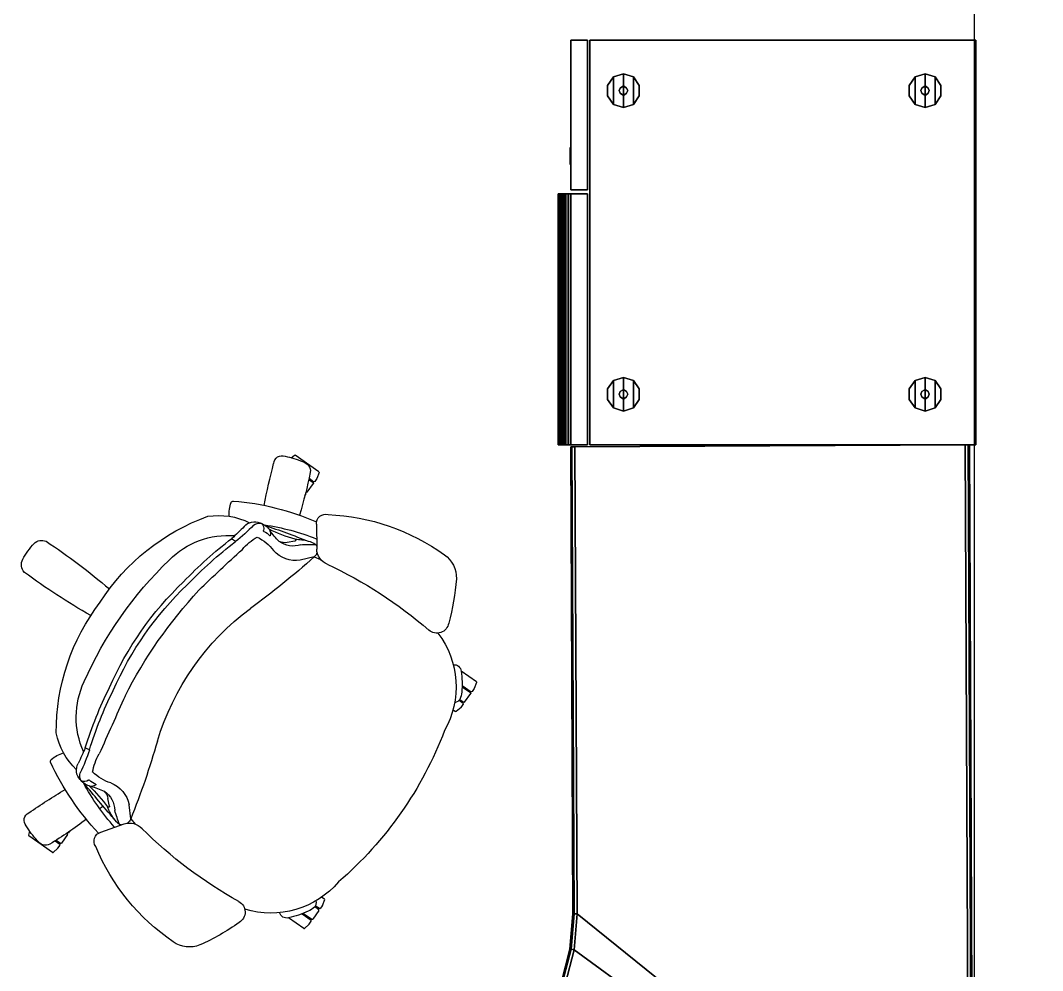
# Model space of a CAD drawing. Header units: inches. Extents: x 23 to 6400, y -2214 to 4412.
# Drawn here: x 718.7 to 779.3, y 210 to 266.3 of the extents above; entities that cross this region are included whole.
import ezdxf

# ---------------------------------------------------------------- set-up
doc = ezdxf.new("R2010")
doc.units = ezdxf.units.IN
doc.header["$LTSCALE"] = 96
doc.header["$MEASUREMENT"] = 0
doc.layers.add('A-FURN-EXIST', color=33, linetype='Continuous')

# ---------------------------------------------------------------- blocks, each defined once
blk = doc.blocks.new('A$C1C1D4BE0 (5)')
at = {"color": 0}
for p, q in [((295.786, 159.336), (296.023, 159.406)), ((296.023, 159.406), (296.061, 159.39)), ((297.048, 157.981), (296.061, 159.39)), ((296.326, 157.76), (296.508, 157.5)), ((296.365, 157.823), (296.564, 157.538)), ((296.62, 157.528), (296.564, 157.538)), ((296.8, 157.654), (296.62, 157.528)), ((297.051, 157.939), (296.8, 157.654)), ((297.048, 157.981), (297.051, 157.939)), ((295.784, 156.943), (295.862, 156.997)), ((295.877, 157.078), (295.862, 156.997)), ((295.927, 157.093), (295.907, 157.122)), ((295.983, 157.084), (295.927, 157.093)), ((295.983, 157.084), (296.498, 157.444)), ((296.508, 157.5), (296.498, 157.444)), ((295.848, 155.118), (295.356, 153.725)), ((294.305, 154.603), (293.853, 154.694)), ((295.048, 154.342), (295.048, 154.342)), ((295.062, 153.342), (294.219, 153.444)), ((295.062, 153.342), (295.367, 153.075)), ((276.216, 147.254), (276.216, 147.246)), ((276.307, 147.388), (276.29, 147.381)), ((273.648, 143.835), (273.501, 143.636)), ((273.501, 143.636), (273.503, 143.594)), ((274.49, 142.185), (273.503, 143.594)), ((278.602, 143.608), (278.671, 144.064)), ((301.553, 143.091), (300.921, 143.994)), ((275.739, 142.977), (275.819, 142.963)), ((275.897, 143.018), (275.819, 142.963)), ((279.528, 142.465), (279.72, 143.292)), ((300.663, 143.111), (301.013, 142.611)), ((300.698, 143.179), (300.686, 143.17)), ((300.692, 143.187), (301.07, 142.649)), ((301.556, 143.05), (301.306, 142.765)), ((301.553, 143.091), (301.556, 143.05)), ((274.872, 142.773), (275.071, 142.488)), ((274.881, 142.306), (275.062, 142.432)), ((274.944, 142.789), (275.126, 142.528)), ((275.062, 142.432), (275.071, 142.488)), ((275.126, 142.528), (275.182, 142.519)), ((275.697, 142.879), (275.182, 142.519)), ((275.707, 142.935), (275.687, 142.964)), ((275.697, 142.879), (275.707, 142.935)), ((278.593, 142.82), (278.593, 142.82)), ((279.528, 142.465), (279.674, 142.087)), ((300.377, 142.164), (300.21, 142.403)), ((300.432, 142.204), (300.269, 142.438)), ((300.488, 142.194), (301.003, 142.555)), ((300.533, 142.818), (300.535, 142.819)), ((301.013, 142.611), (301.003, 142.555)), ((301.125, 142.639), (301.07, 142.649)), ((301.306, 142.765), (301.125, 142.639)), ((274.49, 142.185), (274.528, 142.169)), ((274.528, 142.169), (274.881, 142.306)), ((277.59, 142.334), (279.067, 142.32)), ((299.692, 142.01), (299.796, 141.861)), ((299.834, 141.844), (299.796, 141.861)), ((300.187, 141.982), (299.834, 141.844)), ((300.187, 141.982), (300.368, 142.108)), ((300.377, 142.164), (300.368, 142.108)), ((300.488, 142.194), (300.432, 142.204)), ((288.214, 133.647), (288.047, 133.886)), ((288.45, 133.763), (288.7, 134.048)), ((288.593, 134.238), (288.697, 134.09)), ((288.7, 134.048), (288.697, 134.09)), ((286.94, 132.859), (286.308, 133.762)), ((287.145, 133.701), (287.522, 133.162)), ((287.15, 133.693), (287.163, 133.701)), ((287.226, 133.703), (287.577, 133.203)), ((287.546, 133.724), (287.545, 133.723)), ((288.148, 133.554), (287.632, 133.193)), ((288.157, 133.609), (287.994, 133.843)), ((288.148, 133.554), (288.157, 133.609)), ((288.214, 133.647), (288.27, 133.637)), ((288.45, 133.763), (288.27, 133.637)), ((286.94, 132.859), (286.978, 132.843)), ((286.978, 132.843), (287.332, 132.98)), ((287.332, 132.98), (287.512, 133.107)), ((287.512, 133.107), (287.522, 133.162)), ((287.577, 133.203), (287.632, 133.193))]:
    blk.add_line(p, q, dxfattribs=at)
at = {"color": 0, "linetype": 'Continuous'}
for p, q in [((295.048, 154.342), (295.048, 154.342)), ((295.048, 154.342), (295.048, 154.342)), ((295.048, 154.342), (295.048, 154.342)), ((276.216, 147.254), (276.216, 147.251)), ((276.216, 147.251), (276.216, 147.249)), ((276.216, 147.249), (276.216, 147.246)), ((276.296, 147.383), (276.29, 147.381)), ((276.301, 147.386), (276.296, 147.383)), ((276.307, 147.388), (276.301, 147.386)), ((278.593, 142.82), (278.593, 142.82)), ((278.593, 142.82), (278.593, 142.82)), ((278.593, 142.82), (278.593, 142.82)), ((300.533, 142.818), (300.534, 142.818)), ((300.534, 142.818), (300.535, 142.819)), ((300.535, 142.819), (300.535, 142.819)), ((287.546, 133.724), (287.545, 133.724)), ((287.545, 133.724), (287.545, 133.723)), ((287.545, 133.723), (287.545, 133.723))]:
    blk.add_line(p, q, dxfattribs=at)
blk.add_lwpolyline([(328.671, 95.402), (108.566, 95.402), (108.566, 103.357), (328.671, 103.357)], close=True)
at = {"color": 0}
for centre, radius, start, end in [((281.662, 155.948), 4.28, 117.70245, 133.10979), ((279.996, 159.164), 0.658, 46.89026, 119.42198), ((247.947, 135.718), 40.357, 29.69157, 36.36183), ((332.183, 133.739), 45.413, 145.63553, 148.85296), ((295.147, 159.164), 0.496, 48.40529, 155.14498), ((293.106, 155.5), 4.68, 46.29295, 59.56264), ((279.198, 158.617), 0.648, 135.26551, 203.76182), ((296.025, 158.384), 0.59, 334.54606, 57.77584), ((312.204, 180.711), 40.357, 213.63817, 220.30843), ((273.268, 172.437), 27.332, 322.95501, 328.43902), ((289.92, 145.074), 12.685, 89.7991, 127.38189), ((289.151, 153.689), 4.15, 43.65985, 78.69344), ((292.834, 156.899), 1.735, 138.3236, 165.7926), ((291.647, 157.948), 0.151, 68.77016, 136.29115), ((285.21, 143.97), 15.541, 46.52746, 65.30846), ((289.03, 151.633), 4.942, 65.63993, 115.20449), ((285.374, 169.677), 14.691, 291.838, 295.83022), ((287.646, 166.008), 10.747, 288.07504, 295.82117), ((292.174, 155.76), 0.8, 45.52848, 119.86447), ((292.512, 155.857), 0.512, 58.47371, 111.23208), ((292.199, 155.583), 0.919, 35.42143, 54.43788), ((292.505, 156.079), 0.348, 317.76181, 37.99196), ((296.164, 135.238), 22.82, 113.88099, 136.1187), ((298.535, 131.795), 25.437, 107.6106, 116.28059), ((297.651, 133.967), 22.822, 106.99522, 116.52912), ((291.627, 156.32), 0.835, 199.5676, 219.22622), ((292.801, 155.815), 0.0489, 141.03864, 220.39207), ((292.162, 155.13), 0.888, 18.40744, 47.34825), ((286.671, 144.392), 13.306, 48.17886, 61.89556), ((292.255, 155.564), 0.887, 15.43187, 38.50812), ((216.778, 63.804), 119.68, 49.15687, 50.47244), ((292.74, 155.666), 0.393, 319.77512, 19.84132), ((299.84, 162.241), 9.316, 223.74403, 233.92911), ((296.572, 156.528), 3.539, 193.4698, 207.06147), ((289.056, 144.469), 12.685, 122.61811, 160.2009), ((-287.258, 1447.403), 1415.763, 293.964232, 294.116438), ((292.703, 152.737), 2.891, 98.22249, 121.06484), ((290.411, 153.754), 2.632, 16.99914, 44.45456), ((293.021, 155.426), 0.023, 224.06067, 323.23223), ((273.268, 172.437), 27.332, 320.31288, 320.84371), ((296.376, 154.972), 0.548, 54.40721, 164.41413), ((291.785, 143.598), 12.799, 34.3542, 67.44649), ((295.194, 136.622), 19.649, 113.77742, 136.22258), ((294.541, 155.142), 1.728, 200.95658, 259.23553), ((293.934, 155.378), 0.688, 221.84478, 263.24311), ((294.564, 155.648), 1.356, 212.54906, 269.76931), ((294.315, 154.663), 0.0616, 260.12697, 50.47246), ((293.334, 151.953), 2.941, 54.34548, 69.68864), ((295.379, 136.405), 19.649, 113.77742, 136.22258), ((279.577, 108.551), 48.132, 70.81466, 71.8651), ((294.377, 153.297), 1.242, 35.00333, 57.32539), ((294.866, 153.856), 0.55, 5.87667, 16.15539), ((300.403, 128.941), 27.775, 117.03763, 132.86501), ((276.804, 199.055), 49.224, 286.10183, 291.77212), ((294.866, 153.856), 0.55, 290.86539, 324.47458), ((296.298, 153.415), 0.992, 161.78372, 228.34298), ((276.948, 134.097), 26.353, 29.17109, 44.82623), ((294.823, 137.152), 15.249, 106.64201, 143.35577), ((283.197, 147.549), 4.942, 134.79551, 184.36007), ((300.969, 149.862), 1.683, 338.34126, 34.83062), ((298.588, 131.832), 25.437, 133.71941, 142.3894), ((298.773, 131.614), 25.437, 133.71941, 142.3894), ((333.121, 98.367), 72.512, 135.37992, 138.17353), ((290.305, 154.709), 13.395, 324.46352, 335.90435), ((281.224, 148.138), 4.15, 171.30656, 206.34015), ((276.358, 147.255), 0.142, 111.16011, 182.11598), ((291.705, 148.517), 15.541, 184.69154, 203.47254), ((276.948, 145.775), 1.735, 84.2074, 111.6764), ((267.492, 157.155), 14.691, 314.16978, 318.162), ((277.904, 146.711), 0.835, 30.77378, 50.4324), ((278.244, 146.006), 0.8, 130.13553, 204.47152), ((270.162, 153.766), 10.747, 314.17883, 321.92496), ((280.904, 144.475), 2.891, 128.93516, 151.77751), ((300.586, 147.27), 0.708, 207.60157, 330.77704), ((278.036, 145.721), 0.512, 138.76792, 191.52629), ((242.817, 175.257), 49.224, 318.22788, 323.89817), ((295.403, 145.02), 5.24, 310.28742, 17.37878), ((285.253, 100.878), 45.413, 101.14704, 104.36447), ((278.401, 145.921), 0.919, 195.56212, 214.57857), ((277.83, 145.804), 0.348, 212.00804, 292.23819), ((290.808, 147.289), 13.306, 188.10444, 201.82114), ((278.401, 145.863), 0.887, 211.49188, 234.56813), ((390.441, 185.404), 119.68, 199.52756, 200.84313), ((277.978, 145.435), 0.0489, 29.60793, 108.96136), ((278.84, 145.801), 0.888, 202.65175, 231.59256), ((280.731, 146.976), 2.632, 205.54544, 233.00086), ((274.028, 144.376), 0.496, 94.85502, 201.59471), ((269.531, 141.019), 9.316, 16.07089, 26.25597), ((278.138, 145.442), 0.393, 230.15868, 290.22488), ((276.017, 142.136), 3.539, 42.93853, 56.5302), ((278.267, 145.095), 0.023, 286.76777, 25.93933), ((278.015, 143.57), 1.728, 350.76447, 49.04342), ((278.169, 145.041), 4.68, 190.43736, 203.70705), ((278.001, 144.221), 0.688, 346.75689, 28.15522), ((277.531, 143.722), 1.356, 340.23069, 37.45094), ((300.52, 144.109), 0.418, 344.06432, 76.28687), ((278.542, 143.619), 0.0616, 199.52754, 349.87303), ((281.424, 143.614), 2.941, 180.31136, 195.65452), ((296.158, 144.909), 4.85, 334.47333, 349.12498), ((274.46, 143.285), 0.59, 192.22416, 275.45394), ((269.039, 169.475), 27.332, 281.56098, 287.04499), ((326.914, 141.696), 48.132, 178.1349, 179.18534), ((279.804, 143.093), 1.242, 192.67461, 214.99667), ((279.112, 142.825), 0.55, 233.84461, 244.12333), ((279.112, 142.825), 0.55, 285.52541, 319.13461), ((300.028, 142.777), 0.417, 255.77378, 308.57276), ((299.429, 143.292), 1.201, 315.59573, 336.76263), ((277.547, 141.788), 0.548, 85.58587, 195.59279), ((279.036, 141.328), 0.992, 21.65702, 88.21628), ((289.805, 142.211), 12.799, 182.55351, 215.6458), ((303.808, 152.904), 26.353, 205.17377, 220.82891), ((281.871, 155.649), 22.366, 290.84241, 319.15767), ((283.344, 135.197), 0.708, 279.22296, 42.39843), ((287.231, 139.299), 5.24, 232.62073, 299.71258), ((280.778, 135.724), 1.683, 215.16938, 271.65874), ((279.87, 147.403), 13.395, 274.09565, 285.53648), ((286.338, 134.179), 0.418, 173.71313, 265.93568), ((287.757, 134.185), 0.417, 301.42724, 354.22622), ((287.078, 138.551), 4.85, 260.87502, 275.52667), ((287.478, 134.924), 1.201, 273.23737, 294.40427)]:
    blk.add_arc(centre, radius, start, end, dxfattribs=at)
at = {"color": 0, "flags": 1}
for tag, p, height, rotation in [('CAPPN', (246.566, 175.112, 27.25), 0.001, 180), ('CAPMG', (246.566, 175.112, 27.25), 0.001, 180), ('CAPMC', (246.566, 175.112, 27.25), 0.001, 180), ('CAPQT', (246.566, 175.112, 27.25), 0.001, 180), ('CAPDH', (246.566, 175.112, 27.25), 0.001, 180), ('CAPGC', (246.566, 175.112, 27.25), 0.001, 180), ('CAPPN', (345.797, 144.907, 28.25), 0.001, 239.73323), ('CAPMG', (345.797, 144.907, 28.25), 0.001, 239.73323), ('CAPMC', (345.797, 144.907, 28.25), 0.001, 239.73323), ('CAPDH', (345.797, 144.907, 28.25), 0.001, 239.73323), ('CAPGC', (345.797, 144.907, 28.25), 0.001, 239.73323), ('CAPQT', (345.797, 144.907, 28.25), 0.001, 239.73323), ('CAPPN', (246.566, 103.112, 27.25), 0.001, 180), ('CAPMG', (246.566, 103.112, 27.25), 0.001, 180), ('CAPMC', (246.566, 103.112, 27.25), 0.001, 180), ('CAPQT', (246.566, 103.112, 27.25), 0.001, 180), ('CAPDH', (246.566, 103.112, 27.25), 0.001, 180), ('CAPGC', (246.566, 103.112, 27.25), 0.001, 180), ('CAPTG', (272.889, 103.264), 2.5, 180), ('CAPPN', (272.889, 103.264), 0.001, 180), ('CAPMG', (272.889, 103.264), 0.001, 180), ('CAPMC', (272.889, 103.264), 0.001, 180), ('CAPQT', (272.889, 103.264), 0.001, 180), ('CAPDH', (272.889, 103.264), 0.001, 180), ('CAPGC', (272.889, 103.264), 0.001, 180), ('CAPPN', (246.566, 95.647, -27.25), 0.001, 270), ('CAPMG', (246.566, 95.647, -27.25), 0.001, 270), ('CAPMC', (246.566, 95.647, -27.25), 0.001, 270), ('CAPQT', (246.566, 95.647, -27.25), 0.001, 270), ('CAPDH', (246.566, 95.647, -27.25), 0.001, 270), ('CAPGC', (246.566, 95.647, -27.25), 0.001, 270), ('CAPPN', (351.907, 58.005, 28.25), 0.001, 120), ('CAPMG', (351.907, 58.005, 28.25), 0.001, 120), ('CAPMC', (351.907, 58.005, 28.25), 0.001, 120), ('CAPQT', (351.907, 58.005, 28.25), 0.001, 120), ('CAPDH', (351.907, 58.005, 28.25), 0.001, 120), ('CAPGC', (351.907, 58.005, 28.25), 0.001, 120), ('CAPPN', (364.149, 37.203), 0.001, 120.80365), ('CAPMG', (364.149, 37.203), 0.001, 120.80365), ('CAPMC', (364.149, 37.203), 0.001, 120.80365), ('CAPQT', (364.149, 37.203), 0.001, 120.80365), ('CAPDH', (364.149, 37.203), 0.001, 120.80365), ('CAPGC', (364.149, 37.203), 0.001, 120.80365), ('CAPPN', (358.55, 33.971), 0.001, 119.19635), ('CAPMG', (358.55, 33.971), 0.001, 119.19635), ('CAPMC', (358.55, 33.971), 0.001, 119.19635), ('CAPDH', (358.55, 33.971), 0.001, 119.19635), ('CAPGC', (358.55, 33.971), 0.001, 119.19635), ('CAPQT', (358.55, 33.971), 0.001, 119.19635)]:
    blk.add_attdef(tag, p, '', height=height, rotation=rotation, dxfattribs=at)
for tag, p, height in [('CAPTG', (249.083, 96.112), 2.5), ('CAPTG', (273.083, 96.112, 28.25), 2.5), ('CAPPN', (249.083, 96.112), 0.001), ('CAPMG', (249.083, 96.112), 0.001), ('CAPMC', (249.083, 96.112), 0.001), ('CAPQT', (249.083, 96.112), 0.001), ('CAPDH', (249.083, 96.112), 0.001), ('CAPGC', (249.083, 96.112), 0.001), ('CAPPN', (273.083, 96.112, 28.25), 0.001), ('CAPMG', (273.083, 96.112, 28.25), 0.001), ('CAPMC', (273.083, 96.112, 28.25), 0.001), ('CAPQT', (273.083, 96.112, 28.25), 0.001), ('CAPDH', (273.083, 96.112, 28.25), 0.001), ('CAPGC', (273.083, 96.112, 28.25), 0.001)]:
    blk.add_attdef(tag, p, '', height=height, dxfattribs=at)
at = {"color": 0}
mesh = blk.add_polyface(dxfattribs=at)
corners = [(325.068, 157.003, 28), (325.131, 156.966, 28.177), (325.131, 156.966, 27.073), (325.068, 157.003, 27.25), (325.284, 156.877, 27), (325.284, 156.877, 28.25), (309.903, 131.379, 28), (311.111, 133.087, 28), (311.111, 133.087, 27.25), (309.903, 131.379, 27.25), (308.417, 129.907, 28), (308.417, 129.907, 27.25), (306.698, 128.715, 27.25), (306.698, 128.715, 28), (304.798, 127.84, 27.25), (304.798, 127.84, 28), (302.776, 127.308, 27.25), (302.776, 127.308, 28), (300.691, 127.135, 27.25), (300.691, 127.135, 28), (273, 127.191, 28.177), (273, 127.191, 27.073), (272.999, 127.014, 27), (272.999, 127.014, 28.25), (273.001, 127.264, 28), (273.001, 127.264, 27.25), (272.891, 103.639, 28), (272.891, 103.712, 28.177), (272.891, 103.712, 27.073), (272.891, 103.639, 27.25), (272.892, 103.889, 27), (272.892, 103.889, 28.25), (320.444, 103.599, 28), (319.938, 103.466, 28), (319.938, 103.466, 27.25), (320.444, 103.599, 27.25), (320.919, 103.818, 28), (320.919, 103.818, 27.25), (321.348, 104.115, 27.25), (321.348, 104.115, 28), (321.72, 104.484, 27.25), (321.72, 104.484, 28), (322.022, 104.91, 27.25), (322.022, 104.91, 28), (319.417, 103.423, 28), (319.417, 103.423, 27.25), (345.41, 145.132, 28.177), (345.41, 145.132, 27.073), (345.257, 145.222, 27), (345.257, 145.222, 28.25), (345.473, 145.096, 28), (345.473, 145.096, 27.25), (320.882, 103.881, 27.073), (321.302, 104.172, 27.073), (321.664, 104.531, 27.073), (321.959, 104.947, 27.073), (320.419, 103.668, 27.073), (319.926, 103.538, 27.073), (319.417, 103.496, 27.073), (306.735, 128.651, 27.073), (304.823, 127.771, 27.073), (302.788, 127.235, 27.073), (300.691, 127.062, 27.073), (309.959, 131.331, 27.073), (308.464, 129.85, 27.073), (311.174, 133.05, 27.073), (320.795, 104.035, 27), (321.189, 104.308, 27), (321.529, 104.645, 27), (321.806, 105.036, 27), (320.359, 103.834, 27), (319.896, 103.712, 27), (319.418, 103.673, 27), (302.818, 127.061, 27), (304.883, 127.604, 27), (300.69, 126.885, 27), (306.822, 128.498, 27), (308.577, 129.714, 27), (310.094, 131.217, 27), (311.327, 132.961, 27), (319.926, 103.538, 28.177), (319.417, 103.496, 28.177), (320.419, 103.668, 28.177), (320.882, 103.881, 28.177), (321.302, 104.172, 28.177), (321.664, 104.531, 28.177), (321.959, 104.947, 28.177), (304.823, 127.771, 28.177), (302.788, 127.235, 28.177), (306.735, 128.651, 28.177), (300.691, 127.062, 28.177), (309.959, 131.331, 28.177), (308.464, 129.85, 28.177), (311.174, 133.05, 28.177), (321.189, 104.308, 28.25), (320.795, 104.035, 28.25), (321.529, 104.645, 28.25), (321.806, 105.036, 28.25), (319.896, 103.712, 28.25), (319.418, 103.673, 28.25), (320.359, 103.834, 28.25), (302.818, 127.061, 28.25), (304.883, 127.604, 28.25), (300.69, 126.885, 28.25), (306.822, 128.498, 28.25), (310.094, 131.217, 28.25), (308.577, 129.714, 28.25), (311.327, 132.961, 28.25)]
mesh.append_faces([[corners[k] for k in face] for face in [(6, 7, 8, 9), (10, 6, 9, 11), (10, 11, 12, 13), (13, 12, 14, 15), (15, 14, 16, 17), (17, 16, 18, 19), (0, 3, 8, 7), (18, 25, 24, 19), (32, 33, 34, 35), (36, 32, 35, 37), (36, 37, 38, 39), (39, 38, 40, 41), (41, 40, 42, 43), (33, 44, 45, 34), (42, 51, 50, 43), (26, 29, 45, 44), (38, 37, 52, 53), (40, 38, 53, 54), (42, 40, 54, 55), (37, 35, 56, 52), (35, 34, 57, 56), (34, 45, 58, 57), (42, 55, 47, 51), (14, 12, 59, 60), (16, 14, 60, 61), (18, 16, 61, 62), (11, 9, 63, 64), (9, 8, 65, 63), (11, 64, 59, 12), (2, 65, 8, 3), (18, 62, 21, 25), (28, 58, 45, 29), (53, 52, 66, 67), (54, 53, 67, 68), (55, 54, 68, 69), (52, 56, 70, 66), (56, 57, 71, 70), (57, 58, 72, 71), (55, 69, 48, 47), (73, 61, 60, 74), (61, 73, 75, 62), (60, 59, 76, 74), (77, 64, 63, 78), (78, 63, 65, 79), (64, 77, 76, 59), (4, 79, 65, 2), (62, 75, 22, 21), (30, 72, 58, 28), (80, 81, 44, 33), (82, 80, 33, 32), (83, 82, 32, 36), (84, 83, 36, 39), (85, 84, 39, 41), (86, 85, 41, 43), (46, 86, 43, 50), (87, 15, 17, 88), (89, 13, 15, 87), (88, 17, 19, 90), (91, 6, 10, 92), (91, 93, 7, 6), (92, 10, 13, 89), (7, 93, 1, 0), (20, 90, 19, 24), (44, 81, 27, 26), (94, 95, 83, 84), (96, 94, 84, 85), (97, 96, 85, 86), (98, 99, 81, 80), (100, 98, 80, 82), (95, 100, 82, 83), (49, 97, 86, 46), (88, 101, 102, 87), (101, 88, 90, 103), (104, 89, 87, 102), (105, 91, 92, 106), (105, 107, 93, 91), (106, 92, 89, 104), (93, 107, 5, 1), (23, 103, 90, 20), (81, 99, 31, 27)]], dxfattribs={"color": 0})
mesh.append_faces([[corners[k] for k in face] for face in [(21, 20, 24, 25), (47, 46, 50, 51)]], dxfattribs={"vtx0": -1, "color": 0})
mesh.append_faces([[corners[k] for k in face] for face in [(20, 21, 22, 23), (23, 22, 30, 31), (46, 47, 48, 49)]], dxfattribs={"vtx0": -1, "vtx2": -1, "color": 0})
mesh.append_faces([[corners[k] for k in face] for face in [(0, 1, 2, 3), (26, 27, 28, 29)]], dxfattribs={"vtx1": -1, "color": 0})
mesh.append_faces([[corners[k] for k in face] for face in [(4, 2, 1, 5), (30, 28, 27, 31), (48, 4, 5, 49)]], dxfattribs={"vtx1": -1, "vtx3": -1, "color": 0})
mesh = blk.add_polyface(dxfattribs=at)
corners = [(300.69, 126.885, 27), (319.418, 103.673, 27), (272.892, 103.889, 27), (272.999, 127.014, 27), (320.795, 104.035, 27), (306.822, 128.498, 27), (308.577, 129.714, 27), (321.189, 104.308, 27), (310.094, 131.217, 27), (321.529, 104.645, 27), (311.327, 132.961, 27), (321.806, 105.036, 27), (345.257, 145.222, 27), (325.284, 156.877, 27), (320.359, 103.834, 27), (304.883, 127.604, 27), (319.896, 103.712, 27), (302.818, 127.061, 27)]
mesh.append_faces([[corners[k] for k in face] for face in [(0, 1, 2, 3)]], dxfattribs={"vtx0": -1, "color": 0})
mesh.append_faces([[corners[k] for k in face] for face in [(4, 5, 6, 7), (8, 9, 7, 6), (9, 8, 10, 11), (5, 4, 14, 15), (15, 14, 16, 17), (1, 0, 17, 16)]], dxfattribs={"vtx0": -1, "vtx2": -1, "color": 0})
mesh.append_faces([[corners[k] for k in face] for face in [(12, 11, 10, 13)]], dxfattribs={"vtx1": -1, "color": 0})
mesh = blk.add_polyface(dxfattribs=at)
corners = [(319.418, 103.673, 28.25), (300.69, 126.885, 28.25), (272.999, 127.014, 28.25), (272.892, 103.889, 28.25), (302.818, 127.061, 28.25), (319.896, 103.712, 28.25), (320.359, 103.834, 28.25), (304.883, 127.604, 28.25), (308.577, 129.714, 28.25), (306.822, 128.498, 28.25), (320.795, 104.035, 28.25), (321.189, 104.308, 28.25), (321.529, 104.645, 28.25), (310.094, 131.217, 28.25), (311.327, 132.961, 28.25), (321.806, 105.036, 28.25), (325.284, 156.877, 28.25), (345.257, 145.222, 28.25)]
mesh.append_faces([[corners[k] for k in face] for face in [(0, 1, 2, 3)]], dxfattribs={"vtx0": -1, "color": 0})
mesh.append_faces([[corners[k] for k in face] for face in [(16, 14, 15, 17)]], dxfattribs={"vtx1": -1, "color": 0})
mesh.append_faces([[corners[k] for k in face] for face in [(4, 1, 0, 5), (5, 6, 7, 4), (8, 9, 10, 11), (11, 12, 13, 8), (14, 13, 12, 15), (6, 10, 9, 7)]], dxfattribs={"vtx1": -1, "vtx3": -1, "color": 0})
mesh = blk.add_polyface(dxfattribs=at)
corners = [(272.889, 127.389, 47.094), (272.889, 127.42, 47.344), (272.889, 127.264, 47.375), (272.889, 127.264, 47.125), (272.889, 127.545, 47.094), (272.889, 127.577, 47.281), (272.889, 127.92, 46.938), (272.889, 128.014, 47.031), (272.889, 127.889, 47.156), (272.889, 127.795, 47), (272.889, 128.014, 46.938), (272.889, 128.014, 46.969), (272.889, 127.952, 46.906), (272.889, 127.67, 47.031), (272.889, 127.733, 47.219), (272.889, 126.264, 47.125), (272.889, 126.264, 47.375), (258.014, 127.889, 47.156), (258.014, 128.014, 47.031), (258.014, 127.92, 46.938), (258.014, 127.795, 47), (258.014, 128.014, 46.969), (258.014, 128.014, 46.938), (258.014, 127.952, 46.906), (258.014, 127.67, 47.031), (258.014, 127.733, 47.219), (258.014, 127.264, 47.375), (258.014, 127.42, 47.344), (258.014, 127.389, 47.094), (258.014, 127.264, 47.125), (258.014, 127.577, 47.281), (258.014, 127.545, 47.094), (258.014, 126.264, 47.125), (258.014, 126.264, 47.375)]
mesh.append_faces([[corners[k] for k in face] for face in [(10, 11, 7, 12), (18, 21, 22, 23), (16, 2, 26, 33), (3, 15, 32, 29), (6, 9, 20, 19), (9, 13, 24, 20), (13, 4, 31, 24), (4, 0, 28, 31), (0, 3, 29, 28), (18, 17, 8, 7), (27, 26, 2, 1), (10, 12, 23, 22), (12, 6, 19, 23)]], dxfattribs={"color": 0})
mesh.append_faces([[corners[k] for k in face] for face in [(26, 29, 32, 33), (11, 21, 18, 7)]], dxfattribs={"vtx0": -1, "color": 0})
mesh.append_faces([[corners[k] for k in face] for face in [(0, 1, 2, 3), (6, 7, 8, 9), (17, 20, 24, 25), (30, 31, 28, 27), (25, 24, 31, 30)]], dxfattribs={"vtx0": -1, "vtx2": -1, "color": 0})
mesh.append_faces([[corners[k] for k in face] for face in [(15, 3, 2, 16), (23, 19, 18, 18), (17, 25, 14, 8)]], dxfattribs={"vtx1": -1, "color": 0})
mesh.append_faces([[corners[k] for k in face] for face in [(0, 4, 5, 1), (13, 9, 8, 14), (4, 13, 14, 5), (17, 18, 19, 20), (26, 27, 28, 29), (25, 30, 5, 14)]], dxfattribs={"vtx1": -1, "vtx3": -1, "color": 0})
mesh.append_faces([[corners[k] for k in face] for face in [(6, 12, 7, 7), (30, 27, 1, 5), (11, 10, 22, 21)]], dxfattribs={"vtx3": -1, "color": 0})
mesh = blk.add_polyface(dxfattribs=at)
corners = [(272.889, 127.389, 35.375), (272.889, 127.42, 35.594), (272.889, 127.264, 35.625), (272.889, 127.264, 35.375), (272.889, 127.545, 35.344), (272.889, 127.577, 35.531), (272.889, 127.92, 35.188), (272.889, 128.014, 35.313), (272.889, 127.889, 35.406), (272.889, 127.795, 35.25), (272.889, 128.014, 35.188), (272.889, 128.014, 35.25), (272.889, 127.952, 35.188), (272.889, 127.67, 35.313), (272.889, 127.733, 35.469), (272.889, 126.264, 35.375), (272.889, 126.264, 35.625), (258.014, 127.889, 35.406), (258.014, 128.014, 35.313), (258.014, 127.92, 35.188), (258.014, 127.795, 35.25), (258.014, 128.014, 35.25), (258.014, 128.014, 35.188), (258.014, 127.952, 35.188), (258.014, 127.67, 35.313), (258.014, 127.733, 35.469), (258.014, 127.264, 35.625), (258.014, 127.42, 35.594), (258.014, 127.389, 35.375), (258.014, 127.264, 35.375), (258.014, 127.577, 35.531), (258.014, 127.545, 35.344), (258.014, 126.264, 35.375), (258.014, 126.264, 35.625)]
mesh.append_faces([[corners[k] for k in face] for face in [(10, 11, 7, 12), (18, 21, 22, 23), (16, 2, 26, 33), (13, 4, 31, 24), (4, 0, 28, 31), (18, 17, 8, 7), (27, 26, 2, 1)]], dxfattribs={"color": 0})
mesh.append_faces([[corners[k] for k in face] for face in [(26, 29, 32, 33), (11, 21, 18, 7)]], dxfattribs={"vtx0": -1, "color": 0})
mesh.append_faces([[corners[k] for k in face] for face in [(0, 1, 2, 3), (6, 7, 8, 9), (17, 20, 24, 25), (30, 31, 28, 27), (25, 24, 31, 30)]], dxfattribs={"vtx0": -1, "vtx2": -1, "color": 0})
mesh.append_faces([[corners[k] for k in face] for face in [(15, 3, 2, 16), (23, 19, 18, 18), (6, 9, 20, 19), (0, 3, 29, 28), (17, 25, 14, 8), (10, 12, 23, 22)]], dxfattribs={"vtx1": -1, "color": 0})
mesh.append_faces([[corners[k] for k in face] for face in [(0, 4, 5, 1), (13, 9, 8, 14), (4, 13, 14, 5), (17, 18, 19, 20), (26, 27, 28, 29), (25, 30, 5, 14)]], dxfattribs={"vtx1": -1, "vtx3": -1, "color": 0})
mesh.append_faces([[corners[k] for k in face] for face in [(6, 12, 7, 7), (3, 15, 32, 29), (9, 13, 24, 20), (30, 27, 1, 5), (11, 10, 22, 21), (12, 6, 19, 23)]], dxfattribs={"vtx3": -1, "color": 0})
mesh = blk.add_polyface(dxfattribs=at)
corners = [(272.889, 127.389, 23.625), (272.889, 127.42, 23.844), (272.889, 127.264, 23.875), (272.889, 127.264, 23.625), (272.889, 127.545, 23.594), (272.889, 127.577, 23.813), (272.889, 127.92, 23.438), (272.889, 128.014, 23.563), (272.889, 127.889, 23.656), (272.889, 127.795, 23.5), (272.889, 128.014, 23.438), (272.889, 128.014, 23.5), (272.889, 127.952, 23.438), (272.889, 127.67, 23.563), (272.889, 127.733, 23.75), (272.889, 126.264, 23.625), (272.889, 126.264, 23.875), (258.014, 127.889, 23.656), (258.014, 128.014, 23.563), (258.014, 127.92, 23.438), (258.014, 127.795, 23.5), (258.014, 128.014, 23.5), (258.014, 128.014, 23.438), (258.014, 127.952, 23.438), (258.014, 127.67, 23.563), (258.014, 127.733, 23.75), (258.014, 127.264, 23.875), (258.014, 127.42, 23.844), (258.014, 127.389, 23.625), (258.014, 127.264, 23.625), (258.014, 127.577, 23.813), (258.014, 127.545, 23.594), (258.014, 126.264, 23.625), (258.014, 126.264, 23.875)]
mesh.append_faces([[corners[k] for k in face] for face in [(10, 11, 7, 12), (18, 21, 22, 23), (16, 2, 26, 33), (13, 4, 31, 24), (4, 0, 28, 31), (18, 17, 8, 7), (17, 25, 14, 8), (25, 30, 5, 14)]], dxfattribs={"color": 0})
mesh.append_faces([[corners[k] for k in face] for face in [(26, 29, 32, 33), (11, 21, 18, 7)]], dxfattribs={"vtx0": -1, "color": 0})
mesh.append_faces([[corners[k] for k in face] for face in [(0, 1, 2, 3), (6, 7, 8, 9), (17, 20, 24, 25), (30, 31, 28, 27), (25, 24, 31, 30)]], dxfattribs={"vtx0": -1, "vtx2": -1, "color": 0})
mesh.append_faces([[corners[k] for k in face] for face in [(15, 3, 2, 16), (23, 19, 18, 18), (6, 9, 20, 19), (0, 3, 29, 28), (30, 27, 1, 5), (10, 12, 23, 22)]], dxfattribs={"vtx1": -1, "color": 0})
mesh.append_faces([[corners[k] for k in face] for face in [(0, 4, 5, 1), (13, 9, 8, 14), (4, 13, 14, 5), (17, 18, 19, 20), (26, 27, 28, 29)]], dxfattribs={"vtx1": -1, "vtx3": -1, "color": 0})
mesh.append_faces([[corners[k] for k in face] for face in [(6, 12, 7, 7), (3, 15, 32, 29), (9, 13, 24, 20), (27, 26, 2, 1), (11, 10, 22, 21), (12, 6, 19, 23)]], dxfattribs={"vtx3": -1, "color": 0})
mesh = blk.add_polyface(dxfattribs=at)
corners = [(272.889, 126.264, 11.875), (272.889, 127.264, 11.875), (272.889, 127.264, 12.125), (272.889, 126.264, 12.125), (272.889, 127.389, 11.875), (272.889, 127.42, 12.094), (272.889, 127.92, 11.688), (272.889, 128.014, 11.813), (272.889, 127.889, 11.906), (272.889, 127.795, 11.75), (272.889, 128.014, 11.719), (272.889, 128.014, 11.75), (272.889, 127.952, 11.688), (272.889, 127.67, 11.813), (272.889, 127.733, 12), (272.889, 127.545, 11.844), (272.889, 127.577, 12.063), (258.014, 127.889, 11.906), (258.014, 128.014, 11.813), (258.014, 127.92, 11.688), (258.014, 127.795, 11.75), (258.014, 128.014, 11.75), (258.014, 128.014, 11.719), (258.014, 127.952, 11.688), (258.014, 127.264, 12.125), (258.014, 127.264, 11.875), (258.014, 126.264, 11.875), (258.014, 126.264, 12.125), (258.014, 127.42, 12.094), (258.014, 127.389, 11.875), (258.014, 127.577, 12.063), (258.014, 127.545, 11.844), (258.014, 127.733, 12), (258.014, 127.67, 11.813)]
mesh.append_faces([[corners[k] for k in face] for face in [(10, 11, 7, 12), (18, 21, 22, 23), (3, 2, 24, 27), (32, 30, 16, 14), (13, 15, 31, 33), (15, 4, 29, 31), (18, 17, 8, 7), (10, 12, 23, 22), (12, 6, 19, 23), (17, 32, 14, 8)]], dxfattribs={"color": 0})
mesh.append_faces([[corners[k] for k in face] for face in [(24, 25, 26, 27), (11, 21, 18, 7)]], dxfattribs={"vtx0": -1, "color": 0})
mesh.append_faces([[corners[k] for k in face] for face in [(4, 5, 2, 1), (6, 7, 8, 9), (30, 31, 29, 28), (32, 33, 31, 30), (17, 20, 33, 32)]], dxfattribs={"vtx0": -1, "vtx2": -1, "color": 0})
mesh.append_faces([[corners[k] for k in face] for face in [(0, 1, 2, 3), (23, 19, 18, 18), (30, 28, 5, 16), (6, 9, 20, 19), (4, 1, 25, 29)]], dxfattribs={"vtx1": -1, "color": 0})
mesh.append_faces([[corners[k] for k in face] for face in [(13, 9, 8, 14), (15, 13, 14, 16), (4, 15, 16, 5), (17, 18, 19, 20), (24, 28, 29, 25)]], dxfattribs={"vtx1": -1, "vtx3": -1, "color": 0})
mesh.append_faces([[corners[k] for k in face] for face in [(6, 12, 7, 7), (28, 24, 2, 5), (1, 0, 26, 25), (9, 13, 33, 20), (11, 10, 22, 21)]], dxfattribs={"vtx3": -1, "color": 0})
mesh = blk.add_polyface(dxfattribs=at)
corners = [(257.764, 127.264, 63.531), (248.889, 127.264, 63.531), (248.889, 126.264, 63.531), (257.764, 126.264, 63.531), (248.889, 126.264, 0.5), (248.889, 127.264, 0.5), (257.764, 127.264, 0.5), (257.764, 126.264, 0.5)]
mesh.append_faces([[corners[k] for k in face] for face in [(0, 1, 2, 3), (4, 2, 1, 5), (0, 6, 5, 1), (7, 6, 0, 3), (6, 7, 4, 5)]], dxfattribs={"color": 0})
mesh = blk.add_polyface(dxfattribs=at)
corners = [(256.201, 127.295, 49.719), (255.514, 127.295, 49.063), (255.326, 127.295, 49.219), (256.014, 127.295, 49.906), (256.264, 127.295, 49.469), (255.764, 127.295, 48.969), (256.201, 127.295, 49.219), (256.014, 127.295, 49.063), (255.514, 127.295, 49.906), (255.764, 127.295, 49.969), (255.264, 127.295, 49.469), (255.326, 127.295, 49.719)]
mesh.append_faces([[corners[k] for k in face] for face in [(0, 1, 2, 3), (4, 5, 1, 0), (3, 2, 10, 9)]], dxfattribs={"vtx0": -1, "vtx2": -1, "color": 0})
mesh.append_faces([[corners[k] for k in face] for face in [(8, 9, 10, 11)]], dxfattribs={"vtx1": -1, "color": 0})
mesh.append_faces([[corners[k] for k in face] for face in [(6, 7, 5, 4)]], dxfattribs={"vtx2": -1, "color": 0})
mesh = blk.add_polyface(dxfattribs=at)
corners = [(272.889, 126.264, 35.75), (272.889, 127.264, 35.75), (272.889, 127.264, 47.125), (272.889, 126.264, 47.125), (258.014, 126.264, 35.75), (258.014, 126.264, 47.125), (258.014, 127.264, 47.125), (258.014, 127.264, 35.75)]
mesh.append_faces([[corners[k] for k in face] for face in [(0, 1, 2, 3), (4, 5, 6, 7), (2, 6, 5, 3), (1, 0, 4, 7), (2, 1, 7, 6)]], dxfattribs={"color": 0})
mesh = blk.add_polyface(dxfattribs=at)
corners = [(272.889, 126.264, 47.469), (272.889, 127.264, 47.469), (272.889, 127.264, 63.531), (272.889, 126.264, 63.531), (258.014, 126.264, 47.469), (258.014, 126.264, 63.531), (258.014, 127.264, 63.531), (258.014, 127.264, 47.469)]
mesh.append_faces([[corners[k] for k in face] for face in [(0, 1, 2, 3), (4, 5, 6, 7), (2, 6, 5, 3), (1, 0, 4, 7), (2, 1, 7, 6)]], dxfattribs={"color": 0})
mesh = blk.add_polyface(dxfattribs=at)
corners = [(272.889, 126.264, 12.25), (272.889, 127.264, 12.25), (272.889, 127.264, 23.625), (272.889, 126.264, 23.625), (258.014, 126.264, 12.25), (258.014, 126.264, 23.625), (258.014, 127.264, 23.625), (258.014, 127.264, 12.25)]
mesh.append_faces([[corners[k] for k in face] for face in [(0, 1, 2, 3), (4, 5, 6, 7), (2, 6, 5, 3), (1, 0, 4, 7), (2, 1, 7, 6)]], dxfattribs={"color": 0})
mesh = blk.add_polyface(dxfattribs=at)
corners = [(272.889, 126.264, 0.5), (272.889, 127.264, 0.5), (272.889, 127.264, 11.875), (272.889, 126.264, 11.875), (258.014, 126.264, 0.5), (258.014, 126.264, 11.875), (258.014, 127.264, 11.875), (258.014, 127.264, 0.5)]
mesh.append_faces([[corners[k] for k in face] for face in [(0, 1, 2, 3), (4, 5, 6, 7), (2, 6, 5, 3), (1, 0, 4, 7), (2, 1, 7, 6)]], dxfattribs={"color": 0})
mesh = blk.add_polyface(dxfattribs=at)
corners = [(272.889, 126.264, 24), (272.889, 127.264, 24), (272.889, 127.264, 35.375), (272.889, 126.264, 35.375), (258.014, 126.264, 24), (258.014, 126.264, 35.375), (258.014, 127.264, 35.375), (258.014, 127.264, 24)]
mesh.append_faces([[corners[k] for k in face] for face in [(0, 1, 2, 3), (4, 5, 6, 7), (2, 6, 5, 3), (1, 0, 4, 7), (2, 1, 7, 6)]], dxfattribs={"color": 0})
mesh = blk.add_polyface(dxfattribs=at)
corners = [(272.889, 103.264, 63.531), (272.889, 103.264, 0.5), (272.889, 126.139, 0.5), (272.889, 126.139, 63.531), (248.889, 103.264, 0.5), (248.889, 103.264, 63.531), (248.889, 126.139, 63.531), (248.889, 126.139, 0.5)]
mesh.append_faces([[corners[k] for k in face] for face in [(0, 1, 2, 3), (4, 5, 6, 7), (3, 6, 5, 0), (1, 0, 5, 4), (2, 7, 6, 3)]], dxfattribs={"color": 0})
mesh = blk.add_polyface(dxfattribs=at)
corners = [(251.576, 125.077, 0.125), (252.201, 125.077, 0.125), (252.201, 125.077), (251.576, 125.077), (252.701, 124.733, 0.125), (252.701, 124.733), (252.889, 124.139, 0.125), (252.701, 123.545, 0.125), (252.701, 123.545), (252.889, 124.139), (252.201, 123.202, 0.125), (251.576, 123.202, 0.125), (251.576, 123.202), (252.201, 123.202), (251.076, 123.545, 0.125), (250.889, 124.139, 0.125), (250.889, 124.139), (251.076, 123.545), (251.076, 124.733, 0.125), (251.076, 124.733)]
mesh.append_faces([[corners[k] for k in face] for face in [(0, 1, 2, 3), (1, 4, 5, 2), (6, 7, 8, 9), (10, 11, 12, 13), (7, 10, 13, 8), (4, 6, 9, 5), (14, 15, 16, 17), (15, 18, 19, 16), (18, 0, 3, 19), (11, 14, 17, 12)]], dxfattribs={"color": 0})
mesh.append_faces([[corners[k] for k in face] for face in [(4, 18, 15, 6)]], dxfattribs={"vtx0": -1, "vtx2": -1, "color": 0})
mesh.append_faces([[corners[k] for k in face] for face in [(10, 7, 14, 11)]], dxfattribs={"vtx1": -1, "color": 0})
mesh.append_faces([[corners[k] for k in face] for face in [(7, 6, 15, 14)]], dxfattribs={"vtx1": -1, "vtx3": -1, "color": 0})
mesh.append_faces([[corners[k] for k in face] for face in [(1, 0, 18, 4)]], dxfattribs={"vtx2": -1, "color": 0})
mesh = blk.add_polyface(dxfattribs=at)
corners = [(270.201, 123.202, 0.125), (269.576, 123.202, 0.125), (269.576, 123.202), (270.201, 123.202), (269.076, 123.545, 0.125), (268.889, 124.139, 0.125), (268.889, 124.139), (269.076, 123.545), (269.576, 125.077, 0.125), (270.201, 125.077, 0.125), (270.201, 125.077), (269.576, 125.077), (269.076, 124.733, 0.125), (269.076, 124.733), (270.889, 124.139, 0.125), (270.701, 123.545, 0.125), (270.701, 123.545), (270.889, 124.139), (270.701, 124.733, 0.125), (270.701, 124.733)]
mesh.append_faces([[corners[k] for k in face] for face in [(0, 1, 2, 3), (4, 5, 6, 7), (1, 4, 7, 2), (8, 9, 10, 11), (12, 8, 11, 13), (5, 12, 13, 6), (14, 15, 16, 17), (18, 14, 17, 19), (9, 18, 19, 10), (15, 0, 3, 16)]], dxfattribs={"color": 0})
mesh.append_faces([[corners[k] for k in face] for face in [(18, 12, 5, 14)]], dxfattribs={"vtx0": -1, "vtx2": -1, "color": 0})
mesh.append_faces([[corners[k] for k in face] for face in [(0, 15, 4, 1)]], dxfattribs={"vtx1": -1, "color": 0})
mesh.append_faces([[corners[k] for k in face] for face in [(15, 14, 5, 4)]], dxfattribs={"vtx1": -1, "vtx3": -1, "color": 0})
mesh.append_faces([[corners[k] for k in face] for face in [(9, 8, 12, 18)]], dxfattribs={"vtx2": -1, "color": 0})
mesh = blk.add_polyface(dxfattribs=at)
corners = [(251.733, 123.952, 0.125), (251.733, 123.952, 0.5), (251.639, 124.077, 0.5), (251.639, 124.077, 0.125), (251.889, 123.889, 0.125), (251.889, 123.889, 0.5), (252.045, 123.952, 0.5), (252.045, 123.952, 0.125), (252.139, 124.077, 0.125), (252.139, 124.077, 0.5), (252.139, 124.202, 0.5), (252.139, 124.202, 0.125), (252.045, 124.327, 0.125), (252.045, 124.327, 0.5), (251.639, 124.202, 0.125), (251.639, 124.202, 0.5), (251.733, 124.327, 0.5), (251.733, 124.327, 0.125), (251.889, 124.389, 0.5), (251.889, 124.389, 0.125)]
mesh.append_faces([[corners[k] for k in face] for face in [(0, 1, 2, 3), (4, 5, 1, 0), (6, 7, 8, 9), (5, 4, 7, 6), (10, 11, 12, 13), (14, 15, 16, 17), (17, 16, 18, 19), (13, 12, 19, 18), (3, 2, 15, 14), (9, 8, 11, 10)]], dxfattribs={"color": 0})
mesh = blk.add_polyface(dxfattribs=at)
corners = [(270.045, 123.952, 0.5), (270.045, 123.952, 0.125), (270.139, 124.077, 0.125), (270.139, 124.077, 0.5), (269.889, 123.889, 0.5), (269.889, 123.889, 0.125), (269.733, 123.952, 0.125), (269.733, 123.952, 0.5), (269.639, 124.077, 0.5), (269.639, 124.077, 0.125), (269.639, 124.202, 0.125), (269.639, 124.202, 0.5), (269.733, 124.327, 0.5), (269.733, 124.327, 0.125), (270.139, 124.202, 0.5), (270.139, 124.202, 0.125), (270.045, 124.327, 0.125), (270.045, 124.327, 0.5), (269.889, 124.389, 0.125), (269.889, 124.389, 0.5)]
mesh.append_faces([[corners[k] for k in face] for face in [(0, 1, 2, 3), (4, 5, 1, 0), (6, 7, 8, 9), (5, 4, 7, 6), (10, 11, 12, 13), (14, 15, 16, 17), (17, 16, 18, 19), (13, 12, 19, 18), (9, 8, 11, 10), (3, 2, 15, 14)]], dxfattribs={"color": 0})
mesh = blk.add_polyface(dxfattribs=at)
corners = [(252.201, 105.327, 0.125), (251.576, 105.327, 0.125), (251.576, 105.327), (252.201, 105.327), (252.701, 105.67, 0.125), (252.701, 105.67), (251.076, 105.67, 0.125), (251.076, 105.67), (251.576, 107.202, 0.125), (252.201, 107.202, 0.125), (252.201, 107.202), (251.576, 107.202), (252.701, 106.858, 0.125), (252.889, 106.264, 0.125), (252.889, 106.264), (252.701, 106.858), (250.889, 106.264, 0.125), (251.076, 106.858, 0.125), (251.076, 106.858), (250.889, 106.264)]
mesh.append_faces([[corners[k] for k in face] for face in [(0, 1, 2, 3), (4, 0, 3, 5), (1, 6, 7, 2), (8, 9, 10, 11), (12, 13, 14, 15), (9, 12, 15, 10), (16, 17, 18, 19), (17, 8, 11, 18), (13, 4, 5, 14), (6, 16, 19, 7)]], dxfattribs={"color": 0})
mesh.append_faces([[corners[k] for k in face] for face in [(12, 17, 16, 13)]], dxfattribs={"vtx0": -1, "vtx2": -1, "color": 0})
mesh.append_faces([[corners[k] for k in face] for face in [(0, 4, 6, 1)]], dxfattribs={"vtx1": -1, "color": 0})
mesh.append_faces([[corners[k] for k in face] for face in [(4, 13, 16, 6)]], dxfattribs={"vtx1": -1, "vtx3": -1, "color": 0})
mesh.append_faces([[corners[k] for k in face] for face in [(9, 8, 17, 12)]], dxfattribs={"vtx2": -1, "color": 0})
mesh = blk.add_polyface(dxfattribs=at)
corners = [(270.201, 105.327, 0.125), (269.576, 105.327, 0.125), (269.576, 105.327), (270.201, 105.327), (269.076, 105.67, 0.125), (269.076, 105.67), (270.701, 105.67, 0.125), (270.701, 105.67), (268.889, 106.264, 0.125), (269.076, 106.858, 0.125), (269.076, 106.858), (268.889, 106.264), (269.576, 107.202, 0.125), (270.201, 107.202, 0.125), (270.201, 107.202), (269.576, 107.202), (270.701, 106.858, 0.125), (270.889, 106.264, 0.125), (270.889, 106.264), (270.701, 106.858)]
mesh.append_faces([[corners[k] for k in face] for face in [(0, 1, 2, 3), (1, 4, 5, 2), (6, 0, 3, 7), (8, 9, 10, 11), (12, 13, 14, 15), (9, 12, 15, 10), (16, 17, 18, 19), (13, 16, 19, 14), (17, 6, 7, 18), (4, 8, 11, 5)]], dxfattribs={"color": 0})
mesh.append_faces([[corners[k] for k in face] for face in [(16, 9, 8, 17)]], dxfattribs={"vtx0": -1, "vtx2": -1, "color": 0})
mesh.append_faces([[corners[k] for k in face] for face in [(0, 6, 4, 1)]], dxfattribs={"vtx1": -1, "color": 0})
mesh.append_faces([[corners[k] for k in face] for face in [(6, 17, 8, 4)]], dxfattribs={"vtx1": -1, "vtx3": -1, "color": 0})
mesh.append_faces([[corners[k] for k in face] for face in [(13, 12, 9, 16)]], dxfattribs={"vtx2": -1, "color": 0})
mesh = blk.add_polyface(dxfattribs=at)
corners = [(251.639, 106.202, 0.125), (251.639, 106.202, 0.5), (251.639, 106.327, 0.5), (251.639, 106.327, 0.125), (251.733, 106.077, 0.125), (251.733, 106.077, 0.5), (251.733, 106.452, 0.5), (251.733, 106.452, 0.125), (251.889, 106.014, 0.125), (251.889, 106.014, 0.5), (251.889, 106.514, 0.5), (251.889, 106.514, 0.125), (252.139, 106.202, 0.5), (252.139, 106.202, 0.125), (252.139, 106.327, 0.125), (252.139, 106.327, 0.5), (252.045, 106.077, 0.5), (252.045, 106.077, 0.125), (252.045, 106.452, 0.125), (252.045, 106.452, 0.5)]
mesh.append_faces([[corners[k] for k in face] for face in [(0, 1, 2, 3), (4, 5, 1, 0), (3, 2, 6, 7), (8, 9, 5, 4), (7, 6, 10, 11), (12, 13, 14, 15), (16, 17, 13, 12), (15, 14, 18, 19), (9, 8, 17, 16), (19, 18, 11, 10)]], dxfattribs={"color": 0})
mesh = blk.add_polyface(dxfattribs=at)
corners = [(270.139, 106.202, 0.5), (270.139, 106.202, 0.125), (270.139, 106.327, 0.125), (270.139, 106.327, 0.5), (270.045, 106.077, 0.5), (270.045, 106.077, 0.125), (270.045, 106.452, 0.125), (270.045, 106.452, 0.5), (269.889, 106.014, 0.5), (269.889, 106.014, 0.125), (269.889, 106.514, 0.125), (269.889, 106.514, 0.5), (269.639, 106.202, 0.125), (269.639, 106.202, 0.5), (269.639, 106.327, 0.5), (269.639, 106.327, 0.125), (269.733, 106.077, 0.125), (269.733, 106.077, 0.5), (269.733, 106.452, 0.5), (269.733, 106.452, 0.125)]
mesh.append_faces([[corners[k] for k in face] for face in [(0, 1, 2, 3), (4, 5, 1, 0), (3, 2, 6, 7), (8, 9, 5, 4), (7, 6, 10, 11), (12, 13, 14, 15), (16, 17, 13, 12), (15, 14, 18, 19), (9, 8, 17, 16), (19, 18, 11, 10)]], dxfattribs={"color": 0})

msp = doc.modelspace()

# ---------------------------------------------------------------- block references
at = {"layer": 'A-FURN-EXIST', "xscale": -1, "rotation": 90}
msp.add_blockref('A$C1C1D4BE0 (5)', (878.608, 514.035), dxfattribs=at)

doc.saveas('drawing.dxf')
